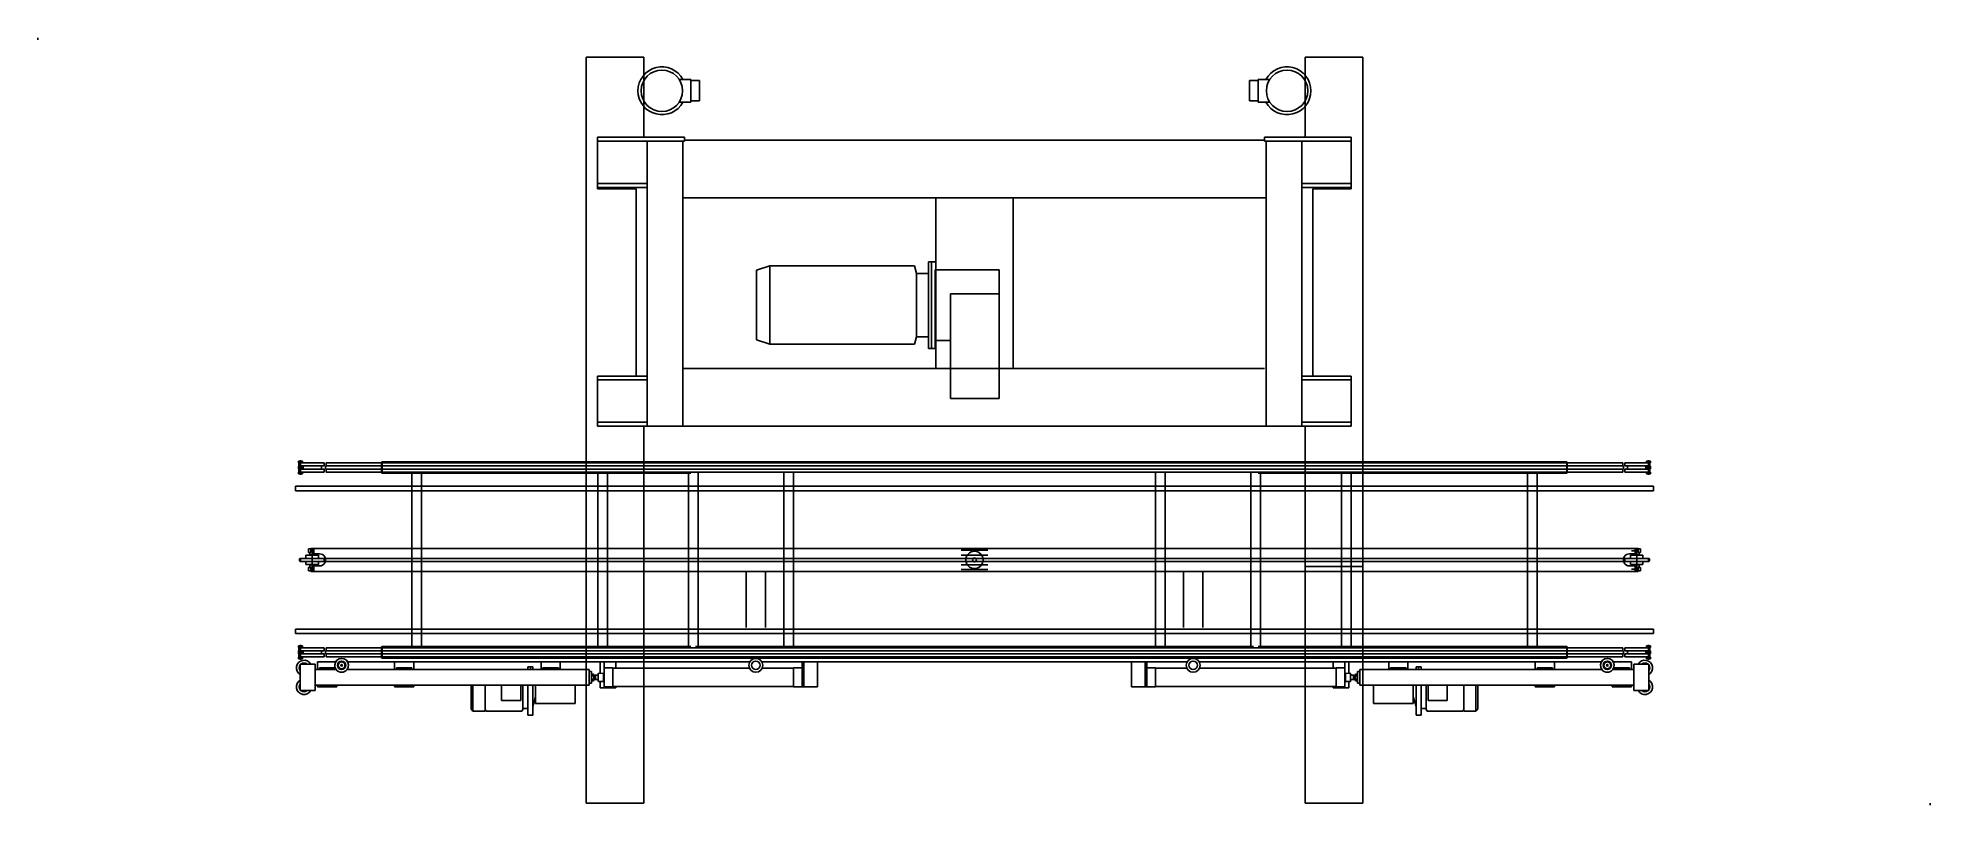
# Model space of a CAD drawing. Extents: x -4862 to 4961, y -1274 to 2712.
import ezdxf

# ---------------------------------------------------------------- set-up
doc = ezdxf.new("R2010")
doc.units = 0
doc.header["$MEASUREMENT"] = 0
for name, pattern in [('ACAD_ISO02W100', [15, 12, -3]), ('LTYPE_6', [675, 450, -112.5, 0, -112.5]), ('LTYPE_7', [675, 337.5, -112.5, 112.5, -112.5])]:
    doc.linetypes.add(name, pattern=pattern)
doc.layers.get('0').update_dxf_attribs({"linetype": 'CONTINUOUS'})
for name, color, linetype in [('BASKET', 147, 'CONTINUOUS'), ('LAYER_11', 21, 'ACAD_ISO02W100'), ('LAYER_13', 5, 'CONTINUOUS'), ('LAYER_3', 180, 'CONTINUOUS'), ('LAYER_4', 240, 'CONTINUOUS'), ('LAYER_6', 1, 'CONTINUOUS'), ('LAYER_7', 6, 'LTYPE_7'), ('LAYER_8', 21, 'ACAD_ISO02W100'), ('LAYER_9', 130, 'LTYPE_6')]:
    doc.layers.add(name, color=color, linetype=linetype)

msp = doc.modelspace()

# ---------------------------------------------------------------- linework, layer by layer
at = {"linetype": 'CONTINUOUS'}
for p, q in [((2016, -1263.9), (2016, 2611.6)), ((-1062, 1526.9), (-1131.1, 1504.1)), ((-1131.1, 1142.6), (-1131.1, 1504.1)), ((-1062, 1119.9), (-1062, 1526.9)), ((-136.1, 1507.2), (128.5, 1507.2)), ((128.5, 838.4), (128.5, 1507.2)), ((-124.5, 1381.4), (-124.5, 838.4)), ((-1062, 1119.9), (-1131.1, 1142.6)), ((-68.5, 50), (68.5, 50)), ((-68.5, 25), (68.5, 25)), ((-68.5, -25), (68.5, -25)), ((-68.5, -50), (68.5, -50)), ((2016, -34.9), (1716, -34.8)), ((-1716, -1264), (-2016, -1263.9)), ((1716, -1264), (2016, -1263.9))]:
    msp.add_line(p, q, dxfattribs=at)
at = {"layer": 'BASKET'}
for p, q in [((-3077.3, 508), (-3074.3, 510)), ((-3077.3, 452), (-3077.3, 508)), ((-3074.3, 508), (-3077.3, 508)), ((-3074.3, 510), (-3000, 510)), ((-3074.3, 510), (-3074.3, 450)), ((0, 510), (-3000, 510)), ((0, 510), (3000, 510)), ((3074.3, 510), (3000, 510)), ((3077.3, 508), (3074.3, 510)), ((3074.3, 510), (3074.3, 450)), ((3074.3, 508), (3077.3, 508)), ((3077.3, 452), (3077.3, 508)), ((-3077.3, 452), (-3074.3, 450)), ((-3074.3, 452), (-3077.3, 452)), ((-3074.3, 450), (-3000, 450)), ((-3000, 450), (-1472.5, 450)), ((-2920, -450), (-2920, 456)), ((-2870, -450), (-2870, 456)), ((-1955, -450), (-1955, 456)), ((-1905, -450), (-1905, 456)), ((-1485, -450), (-1485, 456)), ((-1435, -450), (-1435, 456)), ((-990, -450), (-990, 456)), ((-940, -450), (-940, 456)), ((940, -450), (940, 456)), ((990, -450), (990, 456)), ((1435, -450), (1435, 456)), ((3000, 450), (1472.5, 450)), ((1485, -450), (1485, 456)), ((1905, -450), (1905, 456)), ((1955, -450), (1955, 456)), ((2870, -450), (2870, 456)), ((2920, -450), (2920, 456)), ((3074.3, 450), (3000, 450)), ((3077.3, 452), (3074.3, 450)), ((3074.3, 452), (3077.3, 452)), ((-3077.3, -452), (-3074.3, -450)), ((-3077.3, -452), (-3077.3, -508)), ((-3074.3, -452), (-3077.3, -452)), ((-3074.3, -450), (-3000, -450)), ((-3074.3, -510), (-3074.3, -450)), ((-3000, -450), (-1472.5, -450)), ((0, -450), (-1447.5, -450)), ((0, -450), (1447.5, -450)), ((3000, -450), (1472.5, -450)), ((3074.3, -450), (3000, -450)), ((3077.3, -452), (3074.3, -450)), ((3074.3, -510), (3074.3, -450)), ((3074.3, -452), (3077.3, -452)), ((3077.3, -452), (3077.3, -508)), ((-3077.3, -508), (-3074.3, -510)), ((-3074.3, -508), (-3077.3, -508)), ((-3074.3, -510), (-3000, -510)), ((0, -510), (-3000, -510)), ((0, -510), (3000, -510)), ((3074.3, -510), (3000, -510)), ((3077.3, -508), (3074.3, -510)), ((3074.3, -508), (3077.3, -508))]:
    msp.add_line(p, q, dxfattribs=at)
at = {"layer": 'BASKET', "color": 19}
for start, end in [(90, 270), (270, 90)]:
    msp.add_arc((0, 0), 45, start, end, dxfattribs=at)
at = {"layer": 'BASKET'}
for start, end in [(90, 270), (270, 90)]:
    msp.add_arc((0, 0), 10, start, end, dxfattribs=at)
at = {"layer": 'LAYER_11', "color": 12, "linetype": 'CONTINUOUS'}
for p, q in [((-3422, -541), (-3500, -541)), ((-3500, -541), (-3500, -610.1)), ((-3422, -679), (-3422, -541)), ((-3313.1, -570), (-3422, -570)), ((-1999.5, -570), (-3256.9, -570)), ((-1999.5, -650), (-1999.5, -570)), ((-1999.5, -580), (-1987.5, -580)), ((-1987.5, -580), (-1987.5, -640)), ((1999.5, -580), (1987.5, -580)), ((1987.5, -580), (1987.5, -640)), ((1999.5, -650), (1999.5, -570)), ((1999.5, -570), (3256.9, -570)), ((3313.1, -570), (3422, -570)), ((3422, -541), (3500, -541)), ((3422, -679), (3422, -541)), ((3500, -541), (3500, -610.1)), ((-3500, -679), (-3500, -610.1)), ((-3422, -679), (-3500, -679)), ((-1999.5, -650), (-3422, -650)), ((-1999.5, -640), (-1987.5, -640)), ((1999.5, -640), (1987.5, -640)), ((1999.5, -650), (3422, -650)), ((3422, -679), (3500, -679)), ((3500, -679), (3500, -610.1))]:
    msp.add_line(p, q, dxfattribs=at)
at = {"layer": 'LAYER_11', "color": 5, "linetype": 'CONTINUOUS'}
for p, q in [((-1987.5, -610), (-1987.5, -597)), ((-1987.5, -610), (-1987.5, -623)), ((-1977, -592.7), (-1986, -592.7)), ((-1977, -601.4), (-1986, -601.4)), ((-1977, -618.7), (-1986, -618.7)), ((-1977, -627.3), (-1986, -627.3)), ((-1975.5, -610), (-1975.5, -597)), ((-1969.4, -600), (-1975.5, -600)), ((-1975.5, -610), (-1975.5, -623)), ((-1969.4, -620), (-1975.5, -620)), ((-1969.4, -620), (-1969.4, -600)), ((-1969.4, -600.7), (-1968.5, -600.7)), ((-1969.4, -619.3), (-1968.5, -619.3)), ((-1968.5, -599), (-1968.5, -610)), ((-1958.5, -599), (-1968.5, -599)), ((-1968.5, -621), (-1968.5, -610)), ((-1958.5, -621), (-1968.5, -621)), ((-1967.9, -610), (-1967.9, -599)), ((-1967.9, -610), (-1967.9, -621)), ((-1958.5, -599), (-1957, -597.5)), ((-1958.5, -621), (-1957, -622.5)), ((-1957, -597.5), (-1952.5, -597.5)), ((-1957, -622.5), (-1952.5, -622.5)), ((1957, -597.5), (1952.5, -597.5)), ((1957, -622.5), (1952.5, -622.5)), ((1958.5, -599), (1957, -597.5)), ((1958.5, -621), (1957, -622.5)), ((1958.5, -599), (1968.5, -599)), ((1958.5, -621), (1968.5, -621)), ((1967.9, -610), (1967.9, -599)), ((1967.9, -610), (1967.9, -621)), ((1968.5, -599), (1968.5, -610)), ((1969.4, -600.7), (1968.5, -600.7)), ((1968.5, -621), (1968.5, -610)), ((1969.4, -619.3), (1968.5, -619.3)), ((1969.4, -620), (1969.4, -600)), ((1969.4, -600), (1975.5, -600)), ((1969.4, -620), (1975.5, -620)), ((1975.5, -610), (1975.5, -597)), ((1975.5, -610), (1975.5, -623)), ((1977, -592.7), (1986, -592.7)), ((1977, -601.4), (1986, -601.4)), ((1977, -618.7), (1986, -618.7)), ((1977, -627.3), (1986, -627.3)), ((1987.5, -610), (1987.5, -597)), ((1987.5, -610), (1987.5, -623))]:
    msp.add_line(p, q, dxfattribs=at)
at = {"layer": 'LAYER_11', "color": 6, "linetype": 'CONTINUOUS'}
for centre, radius, start, end in [((-3480, -561.1), 40, 30.06618, 240), ((-3480, -561.1), 25.5, 141.65725, 218.34275), ((-3480, -561.1), 25.5, 51.80236, 128.19764), ((3480, -561.1), 40, 300, 149.93382), ((3480, -561.1), 25.5, 51.80236, 128.19764), ((3480, -561.1), 25.5, 321.65725, 38.34275), ((-3480, -659.1), 40, 120, 330.08266), ((-3480, -659.1), 25.5, 141.65725, 218.34275), ((-3480, -659.1), 25.5, 231.47652, 308.52348), ((3480, -659.1), 40, 209.91734, 60), ((3480, -659.1), 25.5, 231.47652, 308.52348), ((3480, -659.1), 25.5, 321.65725, 38.34275)]:
    msp.add_arc(centre, radius, start, end, dxfattribs=at)
at = {"layer": 'LAYER_11', "color": 6}
for centre, start, end in [((-3480, -561.1), 128.19764, 141.65725), ((3480, -561.1), 38.34275, 51.80236), ((-3480, -659.1), 218.34275, 231.47652), ((3480, -659.1), 308.52348, 321.65725)]:
    msp.add_arc(centre, 25.5, start, end, dxfattribs=at)
at = {"layer": 'LAYER_11', "color": 5, "linetype": 'CONTINUOUS'}
for centre, radius, start, end in [((-1980.4, -597), 7.05, 142.12003, 217.87997), ((-1961.5, -610), 26, 160.52819, 180), ((-1961.5, -610), 26, 180, 199.47181), ((-1980.4, -623), 7.05, 142.12003, 217.87997), ((-1982.6, -597), 7.05, 322.12003, 37.87997), ((-2001.5, -610), 26, 0, 19.47181), ((-2001.5, -610), 26, 340.52819, 0), ((-1982.6, -623), 7.05, 322.12003, 37.87997), ((1982.6, -597), 7.05, 142.12003, 217.87997), ((2001.5, -610), 26, 160.52819, 180), ((2001.5, -610), 26, 180, 199.47181), ((1982.6, -623), 7.05, 142.12003, 217.87997), ((1980.4, -597), 7.05, 322.12003, 37.87997), ((1961.5, -610), 26, 360, 19.47181), ((1961.5, -610), 26, 340.52819, 360), ((1980.4, -623), 7.05, 322.12003, 37.87997)]:
    msp.add_arc(centre, radius, start, end, dxfattribs=at)
at = {"layer": 'LAYER_13', "color": 14}
msp.add_line((35, 60), (0, 60), dxfattribs=at)
at = {"layer": 'LAYER_3', "color": 7}
for p, q in [((-2016, 2611.6), (-1716, 2611.7)), ((-2016, 2611.6), (-2016, -1263.9)), ((-1716, 2611.7), (-1716, 2194.9)), ((2016, 2611.6), (1716, 2611.7)), ((1716, 2611.7), (1716, 2194.9)), ((-1716, 694.9), (-1716, -1263.8)), ((1716, 694.9), (1716, -1263.8))]:
    msp.add_line(p, q, dxfattribs=at)
at = {"layer": 'LAYER_3', "color": 131}
for p, q in [((-1532.6, 2495.6), (-1478.5, 2495.6)), ((-1478.5, 2495.6), (-1472, 2495.6)), ((-1472, 2377.6), (-1472, 2495.6)), ((-1427.5, 2489.5), (-1472, 2489.5)), ((-1427.5, 2489.5), (-1427.5, 2383.7)), ((1427.5, 2489.5), (1427.5, 2383.7)), ((1427.5, 2489.5), (1472, 2489.5)), ((1478.5, 2495.6), (1472, 2495.6)), ((1472, 2377.6), (1472, 2495.6)), ((1532.6, 2495.6), (1478.5, 2495.6)), ((-1532.6, 2377.6), (-1478.5, 2377.6)), ((-1478.5, 2377.6), (-1472, 2377.6)), ((-1427.5, 2383.7), (-1472, 2383.7)), ((1427.5, 2383.7), (1472, 2383.7)), ((1478.5, 2377.6), (1472, 2377.6)), ((1532.6, 2377.6), (1478.5, 2377.6))]:
    msp.add_line(p, q, dxfattribs=at)
at = {"layer": 'LAYER_3', "color": 12}
for p, q in [((1506, 2180.9), (-1506, 2180.9)), ((1513.5, 1880.9), (-1513.5, 1880.9)), ((-200, 1880.9), (-200, 1507.2)), ((-200, 1880.9), (-200, 994.9)), ((200, 1880.9), (200, 994.9)), ((1506, 994.9), (-1513.5, 994.9)), ((1513.5, 694.9), (-1513.5, 694.9))]:
    msp.add_line(p, q, dxfattribs=at)
at = {"layer": 'LAYER_3'}
for p, q in [((-1062, 1526.9), (-311.5, 1526.9)), ((-1062, 1526.9), (-311.5, 1526.9)), ((-311.5, 1526.9), (-301, 1487.9)), ((-311.5, 1526.9), (-301, 1487.9)), ((-301, 1158.9), (-301, 1487.9)), ((-301, 1487.9), (-239.5, 1487.9)), ((-301, 1487.9), (-239.5, 1487.9)), ((-239.5, 1098.4), (-239.5, 1548.4)), ((-239.5, 1548.4), (-223.5, 1548.4)), ((-239.5, 1548.4), (-223.5, 1548.4)), ((-239.5, 1098.4), (-239.5, 1487.9)), ((-223.5, 1098.4), (-223.5, 1548.4)), ((-223.5, 1098.4), (-223.5, 1548.4)), ((-223.5, 1098.4), (-223.5, 1548.4)), ((-223.5, 1548.4), (-207.5, 1548.4)), ((-203.5, 1102.4), (-203.5, 1507.2)), ((-203.5, 1507.2), (-136.1, 1507.2)), ((128.5, 1381.4), (-124.5, 1381.4)), ((-1062, 1119.9), (-311.5, 1119.9)), ((-1062, 1119.9), (-311.5, 1119.9)), ((-940.5, 1119.9), (-311.5, 1119.9)), ((-940.5, 1119.9), (-311.5, 1119.9)), ((-311.5, 1119.9), (-301, 1158.9)), ((-311.5, 1119.9), (-301, 1158.9)), ((-301, 1158.9), (-239.5, 1158.9)), ((-301, 1158.9), (-239.5, 1158.9)), ((-239.5, 1098.4), (-223.5, 1098.4)), ((-239.5, 1098.4), (-223.5, 1098.4)), ((-223.5, 1098.4), (-207.5, 1098.4)), ((-203.5, 1139.5), (-124.5, 1139.5)), ((128.5, 838.4), (-124.5, 838.4))]:
    msp.add_line(p, q, dxfattribs=at)
at = {"layer": 'LAYER_3', "color": 131}
for centre in [(-1622.5, 2436.6), (1622.5, 2436.6)]:
    msp.add_circle(centre, 107.5, dxfattribs=at)
for centre, start, end in [((-1622.5, 2436.6), 28.36197, 331.63803), ((1622.5, 2436.6), 208.36197, 151.63803)]:
    msp.add_arc(centre, 124.2, start, end, dxfattribs=at)
at = {"layer": 'LAYER_3'}
for centre, start, end in [((-207.5, 1544.4), 0, 90), ((-207.5, 1102.4), 270, 0)]:
    msp.add_arc(centre, 4, start, end, dxfattribs=at)
at = {"layer": 'LAYER_4'}
for p, q in [((-4861.9, 2701.8), (-4861.9, 2711.8)), ((-1956, 2014.9), (-1956, 2194.9)), ((-1506, 2194.9), (-1956, 2194.9)), ((-1706, 2174.9), (-1956, 2174.9)), ((-1506, 2174.9), (-1706, 2174.9)), ((-1698.5, 2174.9), (-1698.5, 694.9)), ((-1513.5, 2174.9), (-1513.5, 694.9)), ((-1506, 2194.9), (-1506, 2174.9)), ((1506, 2194.9), (1956, 2194.9)), ((1506, 2194.9), (1506, 2174.9)), ((1506, 2174.9), (1706, 2174.9)), ((1513.5, 2174.9), (1513.5, 694.9)), ((1698.5, 2174.9), (1698.5, 694.9)), ((1706, 2174.9), (1956, 2174.9)), ((1956, 2014.9), (1956, 2194.9)), ((-1956, 2014.9), (-1956, 1927.9)), ((1956, 2014.9), (1956, 1927.9)), ((-1698.5, 1954.9), (-1956, 1954.9)), ((-1956, 1934.9), (-1698.5, 1934.9)), ((-1756, 1927.9), (-1956, 1927.9)), ((-1756, 954.9), (-1756, 1927.9)), ((1698.5, 1954.9), (1956, 1954.9)), ((1956, 1934.9), (1698.5, 1934.9)), ((1756, 1927.9), (1956, 1927.9)), ((1756, 954.9), (1756, 1927.9)), ((-1956, 954.9), (-1956, 694.9)), ((-1956, 954.9), (-1698.5, 954.9)), ((-1698.5, 934.9), (-1956, 934.9)), ((-1956, 894.9), (-1956, 879.9)), ((1956, 954.9), (1698.5, 954.9)), ((1698.5, 934.9), (1956, 934.9)), ((1956, 954.9), (1956, 694.9)), ((1956, 894.9), (1956, 879.9)), ((-1698.5, 714.9), (-1956, 714.9)), ((1716, 694.9), (-1956, 694.9)), ((1513.5, 694.9), (1956, 694.9)), ((1698.5, 714.9), (1956, 714.9)), ((-3498.6, 503.8), (-3376.4, 503.8)), ((3498.6, 503.8), (3376.4, 503.8)), ((-3376.4, 488), (-3498.6, 488)), ((-3376.4, 471.9), (-3498.6, 471.9)), ((-3498.6, 456.1), (-3376.4, 456.1)), ((3376.4, 488), (3498.6, 488)), ((3376.4, 471.9), (3498.6, 471.9)), ((3498.6, 456.1), (3376.4, 456.1)), ((-3498.6, -456.2), (-3376.4, -456.2)), ((-3376.4, -472), (-3498.6, -472)), ((-3376.4, -488.1), (-3498.6, -488.1)), ((3498.6, -456.2), (3376.4, -456.2)), ((3376.4, -472), (3498.6, -472)), ((3376.4, -488.1), (3498.6, -488.1)), ((-3498.6, -503.9), (-3376.4, -503.9)), ((3498.6, -503.9), (3376.4, -503.9)), ((4960.7, -1273.9), (4960.7, -1263.9))]:
    msp.add_line(p, q, dxfattribs=at)
at = {"layer": 'LAYER_6', "color": 11}
for p, q in [((-3365, 504), (-3365, 488)), ((0, 504), (-3365, 504)), ((0, 504), (3365, 504)), ((3365, 504), (3365, 488)), ((0, 488), (-3369.5, 488)), ((0, 472), (-3369.5, 472)), ((-3365, 472), (-3365, 456)), ((0, 456), (-3365, 456)), ((0, 488), (3369.5, 488)), ((0, 472), (3369.5, 472)), ((0, 456), (3365, 456)), ((3365, 472), (3365, 456)), ((-3429, 60), (-3429, 24)), ((0, 60), (-3429, 60)), ((-3400, 31.5), (-3429, 31.5)), ((0, 7.5), (-3429, 7.5)), ((-3368.5, 7.5), (-3368.5, -7.5)), ((0, 60), (3429, 60)), ((0, 7.5), (3368.5, 7.5)), ((3368.5, 7.5), (3368.5, -7.5)), ((3400, 31.5), (3429, 31.5)), ((3429, 60), (3429, 24)), ((0, -7.5), (-3429, -7.5)), ((-3429, -60), (-3429, -23.9)), ((-3400, -31.5), (-3429, -31.5)), ((0, -60), (-3429, -60)), ((-1185, -351), (-1185, -60)), ((-1085, -351), (-1085, -60)), ((0, -7.5), (3368.5, -7.5)), ((0, -60), (3429, -60)), ((1085, -351), (1085, -60)), ((1185, -351), (1185, -60)), ((3400, -31.5), (3429, -31.5)), ((3429, -60), (3429, -23.9)), ((0, -472), (-3369.5, -472)), ((0, -488), (-3369.5, -488)), ((-3365, -472), (-3365, -456)), ((0, -456), (-3365, -456)), ((-3365, -504), (-3365, -488)), ((0, -456), (3365, -456)), ((0, -472), (3369.5, -472)), ((0, -488), (3369.5, -488)), ((3365, -472), (3365, -456)), ((3365, -504), (3365, -488)), ((-3410.4, -530), (-3410.4, -569.9)), ((-3316.5, -530), (-3410.4, -530)), ((0, -504), (-3365, -504)), ((-1166.5, -530), (-3253.5, -530)), ((-3010.4, -530), (-3010.4, -569.9)), ((-2910.4, -530), (-2910.4, -569.9)), ((-2250, -530), (-2250, -569.8)), ((-2150, -530), (-2150, -569.8)), ((-1942.5, -589.1), (-1942.5, -530)), ((-1922.5, -530), (-1922.5, -665)), ((-1862.5, -563), (-1862.5, -530)), ((0, -530), (-1103.5, -530)), ((-894.5, -530), (-894.5, -660)), ((-886.5, -660), (-886.5, -530)), ((-814.5, -660), (-814.5, -530)), ((0, -504), (3365, -504)), ((0, -530), (1103.5, -530)), ((814.5, -660), (814.5, -530)), ((886.5, -660), (886.5, -530)), ((894.5, -530), (894.5, -660)), ((1166.5, -530), (3253.5, -530)), ((1862.5, -563), (1862.5, -530)), ((1922.5, -530), (1922.5, -665)), ((1942.5, -589.1), (1942.5, -530)), ((2150, -530), (2150, -569.8)), ((2250, -530), (2250, -569.8)), ((2910.4, -530), (2910.4, -569.9)), ((3010.4, -530), (3010.4, -569.9)), ((3316.5, -530), (3410.4, -530)), ((3410.4, -530), (3410.4, -569.9)), ((-3410.4, -650), (-3410.4, -660)), ((-3310.4, -660), (-3410.4, -660)), ((-3310.4, -649.9), (-3310.4, -660)), ((-3010.4, -650), (-3010.4, -660)), ((-3010.4, -660), (-2910.4, -660)), ((-2910.4, -649.9), (-2910.4, -660)), ((-1942.5, -665), (-1942.5, -631)), ((-1862.5, -665), (-1942.5, -665)), ((-1862.5, -665), (-1862.5, -657)), ((-894.5, -660), (-814.5, -660)), ((894.5, -660), (814.5, -660)), ((1862.5, -665), (1862.5, -657)), ((1862.5, -665), (1942.5, -665)), ((1942.5, -665), (1942.5, -631)), ((2910.4, -649.9), (2910.4, -660)), ((3010.4, -660), (2910.4, -660)), ((3010.4, -650), (3010.4, -660)), ((3310.4, -649.9), (3310.4, -660)), ((3310.4, -660), (3410.4, -660)), ((3410.4, -650), (3410.4, -660))]:
    msp.add_line(p, q, dxfattribs=at)
at = {"layer": 'LAYER_6', "color": 11, "linetype": 'LTYPE_6'}
for p, q in [((3425, 48), (3410, 48)), ((3425, -48), (3410, -48))]:
    msp.add_line(p, q, dxfattribs=at)
at = {"layer": 'LAYER_6', "color": 21}
for p, q in [((-3400.4, -560), (-3320.4, -560)), ((-3400.4, -560), (-3400.4, -569.9)), ((-3320.4, -560), (-3320.4, -569.9)), ((-3000.4, -560), (-2920.4, -560)), ((-3000.4, -560), (-3000.4, -569.9)), ((-2920.4, -560), (-2920.4, -569.9)), ((-2240, -560), (-2160, -560)), ((-2240, -560), (-2240, -569.8)), ((-2160, -560), (-2160, -569.8)), ((2240, -560), (2160, -560)), ((2160, -560), (2160, -569.8)), ((2240, -560), (2240, -569.8)), ((3000.4, -560), (2920.4, -560)), ((2920.4, -560), (2920.4, -569.9)), ((3000.4, -560), (3000.4, -569.9)), ((3400.4, -560), (3320.4, -560)), ((3320.4, -560), (3320.4, -569.9)), ((3400.4, -560), (3400.4, -569.9)), ((-3400.4, -660), (-3320.4, -660)), ((-3000.4, -649.9), (-3000.4, -660)), ((-3000.4, -660), (-2920.4, -660)), ((-2920.4, -649.9), (-2920.4, -660)), ((2920.4, -649.9), (2920.4, -660)), ((3000.4, -660), (2920.4, -660)), ((3000.4, -649.9), (3000.4, -660)), ((3400.4, -660), (3320.4, -660))]:
    msp.add_line(p, q, dxfattribs=at)
at = {"layer": 'LAYER_6', "color": 5}
for p, q in [((-1926.5, -588.5), (-1951.5, -589.4)), ((-1922.5, -587.5), (-1926.5, -587.5)), ((-1926.5, -587.5), (-1926.5, -610)), ((-1877.5, -560.5), (-1922.5, -560.5)), ((-1877.5, -560.5), (-1877.5, -610)), ((-1167.5, -563), (-1877.5, -563)), ((-939.5, -563), (-1102.5, -563)), ((-894.5, -560.5), (-939.5, -560.5)), ((-939.5, -560.5), (-939.5, -610)), ((894.5, -560.5), (939.5, -560.5)), ((939.5, -560.5), (939.5, -610)), ((939.5, -563), (1102.5, -563)), ((1167.5, -563), (1877.5, -563)), ((1877.5, -560.5), (1877.5, -610)), ((1877.5, -560.5), (1922.5, -560.5)), ((1922.5, -587.5), (1926.5, -587.5)), ((1926.5, -587.5), (1926.5, -610)), ((1926.5, -588.5), (1951.5, -589.4)), ((-1952.5, -590.4), (-1952.5, -610)), ((-1952.5, -629.7), (-1952.5, -610)), ((-1926.5, -631.5), (-1951.5, -630.7)), ((-1926.5, -632.5), (-1926.5, -610)), ((-1922.5, -632.5), (-1926.5, -632.5)), ((-1877.5, -659.5), (-1922.5, -659.5)), ((-1877.5, -659.5), (-1877.5, -610)), ((-939.5, -657), (-1877.5, -657)), ((-939.5, -659.5), (-939.5, -610)), ((-894.5, -659.5), (-939.5, -659.5)), ((894.5, -659.5), (939.5, -659.5)), ((939.5, -659.5), (939.5, -610)), ((939.5, -657), (1877.5, -657)), ((1877.5, -659.5), (1877.5, -610)), ((1877.5, -659.5), (1922.5, -659.5)), ((1922.5, -632.5), (1926.5, -632.5)), ((1926.5, -632.5), (1926.5, -610)), ((1926.5, -631.5), (1951.5, -630.7)), ((1952.5, -590.4), (1952.5, -610)), ((1952.5, -629.7), (1952.5, -610))]:
    msp.add_line(p, q, dxfattribs=at)
at = {"layer": 'LAYER_6', "color": 7}
for centre, radius in [((-3285, -547.5), 22), ((-1135, -547.5), 36), ((-1135, -547.5), 22), ((1135, -547.5), 36), ((1135, -547.5), 22), ((3285, -547.5), 22)]:
    msp.add_circle(centre, radius, dxfattribs=at)
at = {"layer": 'LAYER_6', "color": 11}
for centre, radius in [((-3285, -547.5), 17.5), ((-3285, -547.5), 4.25), ((-3285, -547.5), 2.5), ((3285, -547.5), 17.5), ((3285, -547.5), 4.25), ((3285, -547.5), 2.5)]:
    msp.add_circle(centre, radius, dxfattribs=at)
for centre, radius, start, end in [((-3400, 480), 31.5, 345.28754, 14.71246), ((3400, 480), 31.5, 165.28754, 194.71246), ((-3400, 0), 31.5, 269.99999, 90.00001), ((3400, 0), 31.5, 89.99999, 270.00001), ((-3400, -480), 31.5, 345.28754, 14.71246), ((3400, -480), 31.5, 165.28754, 194.71246), ((-2991.4, -569), 5.5, 351.13817, 188.86105), ((-2929.4, -569), 5.5, 351.13373, 188.86549), ((-2231, -569), 5.5, 351.13817, 188.86105), ((-2169, -569), 5.5, 351.13373, 188.86549), ((2169, -569), 5.5, 351.13451, 188.86627), ((2231, -569), 5.5, 351.13895, 188.86183), ((2929.4, -569), 5.5, 351.13451, 188.86627), ((2991.4, -569), 5.5, 351.13895, 188.86183), ((-2991.4, -651), 5.5, 168.41351, 11.58571), ((-2929.4, -651), 5.5, 168.41799, 11.58123), ((2929.4, -651), 5.5, 168.41877, 11.58201), ((2991.4, -651), 5.5, 168.41429, 11.58649)]:
    msp.add_arc(centre, radius, start, end, dxfattribs=at)
at = {"layer": 'LAYER_6', "color": 7}
for centre, start, end in [((-3285, -547.5), 321.62378, 218.37622), ((-3285, -547.5), 218.37622, 321.62378), ((3285, -547.5), 321.62378, 218.37622), ((3285, -547.5), 218.37622, 321.62378)]:
    msp.add_arc(centre, 36, start, end, dxfattribs=at)
at = {"layer": 'LAYER_6', "color": 21}
for centre, radius, start, end in [((-2991.4, -569), 4.19, 348.31947, 191.68053), ((-2991.4, -569), 4.19, 348.31947, 191.68053), ((-2991.4, -569), 5, 350.23684, 105), ((-2929.4, -569), 4.19, 348.31947, 191.68053), ((-2929.4, -569), 4.19, 348.31947, 191.68053), ((-2929.4, -569), 5, 350.23684, 105), ((-2231, -569), 4.19, 348.31947, 191.68053), ((-2231, -569), 4.19, 348.31947, 191.68053), ((-2231, -569), 5, 350.23684, 105), ((-2169, -569), 4.19, 348.31947, 191.68053), ((-2169, -569), 4.19, 348.31947, 191.68053), ((-2169, -569), 5, 350.23684, 105), ((2169, -569), 5, 75, 189.76316), ((2169, -569), 4.19, 348.31947, 191.68053), ((2169, -569), 4.19, 348.31947, 191.68053), ((2231, -569), 5, 75, 189.76316), ((2231, -569), 4.19, 348.31947, 191.68053), ((2231, -569), 4.19, 348.31947, 191.68053), ((2929.4, -569), 5, 75, 189.76316), ((2929.4, -569), 4.19, 348.31947, 191.68053), ((2929.4, -569), 4.19, 348.31947, 191.68053), ((2991.4, -569), 5, 75, 189.76316), ((2991.4, -569), 4.19, 348.31947, 191.68053), ((2991.4, -569), 4.19, 348.31947, 191.68053), ((-2991.4, -651), 5, 167.24407, 12.75593), ((-2991.4, -651), 4.19, 164.71572, 15.28428), ((-2929.4, -651), 5, 167.24407, 12.75593), ((-2929.4, -651), 4.19, 164.71572, 15.28428), ((2929.4, -651), 5, 167.24407, 12.75593), ((2929.4, -651), 4.19, 164.71572, 15.28428), ((2991.4, -651), 5, 167.24407, 12.75593), ((2991.4, -651), 4.19, 164.71572, 15.28428)]:
    msp.add_arc(centre, radius, start, end, dxfattribs=at)
at = {"layer": 'LAYER_6', "color": 5}
for centre, start, end in [((-1951.5, -590.4), 92, 180), ((-1951.5, -629.7), 180, 268), ((1951.5, -590.4), 360, 88), ((1951.5, -629.7), 272, 360)]:
    msp.add_arc(centre, 1, start, end, dxfattribs=at)
at = {"layer": 'LAYER_7', "color": 14, "linetype": 'CONTINUOUS'}
for p, q in [((-3509.1, 508.3), (-3509.1, 504.3)), ((-3498.6, 508.3), (-3509.1, 508.3)), ((-3509.1, 504.3), (-3498.6, 504.3)), ((-3508.3, 512.9), (-3508.3, 508.8)), ((-3498.6, 512.9), (-3508.3, 512.9)), ((-3498.6, 508.8), (-3508.3, 508.8)), ((-3505.7, 503.3), (-3506.5, 502.5)), ((-3506.5, 489.3), (-3506.5, 502.5)), ((-3499.2, 503.3), (-3505.7, 503.3)), ((-3498.6, 515), (-3502.7, 515)), ((-3502.7, 515), (-3502.7, 514)), ((-3502.7, 514), (-3502.7, 512.9)), ((-3498.6, 514), (-3502.7, 514)), ((-3502.7, 508.8), (-3502.7, 508.3)), ((-3502.7, 503.3), (-3502.7, 504.3)), ((-3498.6, 515), (-3494.5, 515)), ((-3498.6, 514), (-3494.5, 514)), ((-3498.6, 512.9), (-3488.8, 512.9)), ((-3498.6, 508.8), (-3488.8, 508.8)), ((-3498.6, 508.3), (-3488.1, 508.3)), ((-3488.1, 504.3), (-3498.6, 504.3)), ((-3494.5, 514), (-3494.5, 515)), ((-3494.5, 512.9), (-3494.5, 514)), ((-3494.5, 508.8), (-3494.5, 508.3)), ((-3494.5, 503.8), (-3494.5, 504.3)), ((-3488.8, 512.9), (-3488.8, 508.8)), ((-3488.1, 508.3), (-3488.1, 504.3)), ((3488.1, 508.3), (3488.1, 504.3)), ((3498.6, 508.3), (3488.1, 508.3)), ((3488.1, 504.3), (3498.6, 504.3)), ((3488.8, 512.9), (3488.8, 508.8)), ((3498.6, 512.9), (3488.8, 512.9)), ((3498.6, 508.8), (3488.8, 508.8)), ((3494.5, 514), (3494.5, 515)), ((3498.6, 515), (3494.5, 515)), ((3494.5, 512.9), (3494.5, 514)), ((3498.6, 514), (3494.5, 514)), ((3494.5, 508.8), (3494.5, 508.3)), ((3494.5, 503.8), (3494.5, 504.3)), ((3498.6, 515), (3502.7, 515)), ((3498.6, 514), (3502.7, 514)), ((3498.6, 512.9), (3508.3, 512.9)), ((3498.6, 508.8), (3508.3, 508.8)), ((3498.6, 508.3), (3509.1, 508.3)), ((3509.1, 504.3), (3498.6, 504.3)), ((3499.2, 503.3), (3505.7, 503.3)), ((3502.7, 515), (3502.7, 514)), ((3502.7, 514), (3502.7, 512.9)), ((3502.7, 508.8), (3502.7, 508.3)), ((3502.7, 503.3), (3502.7, 504.3)), ((3505.7, 503.3), (3506.5, 502.5)), ((3506.5, 489.3), (3506.5, 502.5)), ((3508.3, 512.9), (3508.3, 508.8)), ((3509.1, 508.3), (3509.1, 504.3)), ((-3509.1, 484.1), (-3509.1, 487.5)), ((-3509.1, 487.5), (-3498.6, 487.5)), ((-3498.6, 484.1), (-3509.1, 484.1)), ((-3509.1, 475.8), (-3509.1, 472.4)), ((-3498.6, 475.8), (-3509.1, 475.8)), ((-3509.1, 472.4), (-3498.6, 472.4)), ((-3509.1, 451.6), (-3509.1, 455.6)), ((-3509.1, 455.6), (-3498.6, 455.6)), ((-3498.6, 451.6), (-3509.1, 451.6)), ((-3508.3, 480.2), (-3508.3, 483.6)), ((-3498.6, 483.6), (-3508.3, 483.6)), ((-3498.6, 480.2), (-3508.3, 480.2)), ((-3508.3, 479.7), (-3508.3, 476.3)), ((-3498.6, 479.7), (-3508.3, 479.7)), ((-3498.6, 476.3), (-3508.3, 476.3)), ((-3498.6, 451.1), (-3508.3, 451.1)), ((-3508.3, 447), (-3508.3, 451.1)), ((-3498.6, 447), (-3508.3, 447)), ((-3506.5, 489.3), (-3505.7, 488.5)), ((-3506.5, 470.6), (-3505.7, 471.4)), ((-3506.5, 470.6), (-3506.5, 457.4)), ((-3505.7, 456.6), (-3506.5, 457.4)), ((-3499.1, 488.5), (-3505.7, 488.5)), ((-3499.2, 471.4), (-3505.7, 471.4)), ((-3499.2, 456.6), (-3505.7, 456.6)), ((-3502.7, 487.5), (-3502.7, 488.5)), ((-3502.7, 483.6), (-3502.7, 484.1)), ((-3502.7, 480.2), (-3502.7, 479.7)), ((-3502.7, 476.3), (-3502.7, 475.8)), ((-3502.7, 471.4), (-3502.7, 472.4)), ((-3502.7, 455.6), (-3502.7, 456.6)), ((-3502.7, 451.1), (-3502.7, 451.6)), ((-3502.7, 446), (-3502.7, 447)), ((-3502.7, 445), (-3502.7, 446)), ((-3498.6, 446), (-3502.7, 446)), ((-3498.6, 445), (-3502.7, 445)), ((-3488.1, 487.5), (-3498.6, 487.5)), ((-3498.6, 484.1), (-3488.1, 484.1)), ((-3498.6, 483.6), (-3488.8, 483.6)), ((-3498.6, 480.2), (-3488.8, 480.2)), ((-3498.6, 479.7), (-3488.8, 479.7)), ((-3498.6, 476.3), (-3488.8, 476.3)), ((-3498.6, 475.8), (-3488.1, 475.8)), ((-3488.1, 472.4), (-3498.6, 472.4)), ((-3488.1, 455.6), (-3498.6, 455.6)), ((-3498.6, 451.6), (-3488.1, 451.6)), ((-3498.6, 451.1), (-3488.8, 451.1)), ((-3498.6, 447), (-3488.8, 447)), ((-3498.6, 446), (-3494.5, 446)), ((-3498.6, 445), (-3494.5, 445)), ((-3494.5, 487.5), (-3494.5, 488)), ((-3494.5, 483.6), (-3494.5, 484.1)), ((-3494.5, 480.2), (-3494.5, 479.7)), ((-3494.5, 476.3), (-3494.5, 475.8)), ((-3494.5, 471.9), (-3494.5, 472.4)), ((-3494.5, 455.6), (-3494.5, 456.1)), ((-3494.5, 451.1), (-3494.5, 451.6)), ((-3494.5, 446), (-3494.5, 447)), ((-3494.5, 445), (-3494.5, 446)), ((-3488.8, 480.2), (-3488.8, 483.6)), ((-3488.8, 479.7), (-3488.8, 476.3)), ((-3488.8, 447), (-3488.8, 451.1)), ((-3488.1, 484.1), (-3488.1, 487.5)), ((-3488.1, 475.8), (-3488.1, 472.4)), ((-3488.1, 451.6), (-3488.1, 455.6)), ((3488.1, 484.1), (3488.1, 487.5)), ((3488.1, 487.5), (3498.6, 487.5)), ((3498.6, 484.1), (3488.1, 484.1)), ((3488.1, 475.8), (3488.1, 472.4)), ((3498.6, 475.8), (3488.1, 475.8)), ((3488.1, 472.4), (3498.6, 472.4)), ((3488.1, 451.6), (3488.1, 455.6)), ((3488.1, 455.6), (3498.6, 455.6)), ((3498.6, 451.6), (3488.1, 451.6)), ((3488.8, 480.2), (3488.8, 483.6)), ((3498.6, 483.6), (3488.8, 483.6)), ((3498.6, 480.2), (3488.8, 480.2)), ((3488.8, 479.7), (3488.8, 476.3)), ((3498.6, 479.7), (3488.8, 479.7)), ((3498.6, 476.3), (3488.8, 476.3)), ((3498.6, 451.1), (3488.8, 451.1)), ((3488.8, 447), (3488.8, 451.1)), ((3498.6, 447), (3488.8, 447)), ((3494.5, 487.5), (3494.5, 488)), ((3494.5, 483.6), (3494.5, 484.1)), ((3494.5, 480.2), (3494.5, 479.7)), ((3494.5, 476.3), (3494.5, 475.8)), ((3494.5, 471.9), (3494.5, 472.4)), ((3494.5, 455.6), (3494.5, 456.1)), ((3494.5, 451.1), (3494.5, 451.6)), ((3494.5, 446), (3494.5, 447)), ((3494.5, 445), (3494.5, 446)), ((3498.6, 446), (3494.5, 446)), ((3498.6, 445), (3494.5, 445)), ((3509.1, 487.5), (3498.6, 487.5)), ((3498.6, 484.1), (3509.1, 484.1)), ((3498.6, 483.6), (3508.3, 483.6)), ((3498.6, 480.2), (3508.3, 480.2)), ((3498.6, 479.7), (3508.3, 479.7)), ((3498.6, 476.3), (3508.3, 476.3)), ((3498.6, 475.8), (3509.1, 475.8)), ((3509.1, 472.4), (3498.6, 472.4)), ((3509.1, 455.6), (3498.6, 455.6)), ((3498.6, 451.6), (3509.1, 451.6)), ((3498.6, 451.1), (3508.3, 451.1)), ((3498.6, 447), (3508.3, 447)), ((3498.6, 446), (3502.7, 446)), ((3498.6, 445), (3502.7, 445)), ((3499.1, 488.5), (3505.7, 488.5)), ((3499.2, 471.4), (3505.7, 471.4)), ((3499.2, 456.6), (3505.7, 456.6)), ((3502.7, 487.5), (3502.7, 488.5)), ((3502.7, 483.6), (3502.7, 484.1)), ((3502.7, 480.2), (3502.7, 479.7)), ((3502.7, 476.3), (3502.7, 475.8)), ((3502.7, 471.4), (3502.7, 472.4)), ((3502.7, 455.6), (3502.7, 456.6)), ((3502.7, 451.1), (3502.7, 451.6)), ((3502.7, 446), (3502.7, 447)), ((3502.7, 445), (3502.7, 446)), ((3506.5, 489.3), (3505.7, 488.5)), ((3506.5, 470.6), (3505.7, 471.4)), ((3505.7, 456.6), (3506.5, 457.4)), ((3506.5, 470.6), (3506.5, 457.4)), ((3508.3, 480.2), (3508.3, 483.6)), ((3508.3, 479.7), (3508.3, 476.3)), ((3508.3, 447), (3508.3, 451.1)), ((3509.1, 484.1), (3509.1, 487.5)), ((3509.1, 475.8), (3509.1, 472.4)), ((3509.1, 451.6), (3509.1, 455.6)), ((-3509.1, -451.7), (-3509.1, -455.7)), ((-3498.6, -451.7), (-3509.1, -451.7)), ((-3509.1, -455.7), (-3498.6, -455.7)), ((-3509.1, -475.9), (-3509.1, -472.5)), ((-3509.1, -472.5), (-3498.6, -472.5)), ((-3498.6, -475.9), (-3509.1, -475.9)), ((-3509.1, -484.2), (-3509.1, -487.6)), ((-3498.6, -484.2), (-3509.1, -484.2)), ((-3509.1, -487.6), (-3498.6, -487.6)), ((-3508.3, -447.1), (-3508.3, -451.2)), ((-3498.6, -447.1), (-3508.3, -447.1)), ((-3498.6, -451.2), (-3508.3, -451.2)), ((-3508.3, -479.8), (-3508.3, -476.4)), ((-3498.6, -476.4), (-3508.3, -476.4)), ((-3498.6, -479.8), (-3508.3, -479.8)), ((-3508.3, -480.3), (-3508.3, -483.7)), ((-3498.6, -480.3), (-3508.3, -480.3)), ((-3498.6, -483.7), (-3508.3, -483.7)), ((-3505.7, -456.7), (-3506.5, -457.5)), ((-3506.5, -470.7), (-3506.5, -457.5)), ((-3506.5, -470.7), (-3505.7, -471.5)), ((-3506.5, -489.4), (-3505.7, -488.6)), ((-3506.5, -489.4), (-3506.5, -502.6)), ((-3499.2, -456.7), (-3505.7, -456.7)), ((-3499.1, -471.5), (-3505.7, -471.5)), ((-3499.2, -488.6), (-3505.7, -488.6)), ((-3498.6, -445), (-3502.7, -445)), ((-3502.7, -445), (-3502.7, -446)), ((-3502.7, -446), (-3502.7, -447.1)), ((-3498.6, -446), (-3502.7, -446)), ((-3502.7, -451.2), (-3502.7, -451.7)), ((-3502.7, -456.7), (-3502.7, -455.7)), ((-3502.7, -472.5), (-3502.7, -471.5)), ((-3502.7, -476.4), (-3502.7, -475.9)), ((-3502.7, -479.8), (-3502.7, -480.3)), ((-3502.7, -483.7), (-3502.7, -484.2)), ((-3502.7, -488.6), (-3502.7, -487.6)), ((-3498.6, -445), (-3494.5, -445)), ((-3498.6, -446), (-3494.5, -446)), ((-3498.6, -447.1), (-3488.8, -447.1)), ((-3498.6, -451.2), (-3488.8, -451.2)), ((-3498.6, -451.7), (-3488.1, -451.7)), ((-3488.1, -455.7), (-3498.6, -455.7)), ((-3488.1, -472.5), (-3498.6, -472.5)), ((-3498.6, -475.9), (-3488.1, -475.9)), ((-3498.6, -476.4), (-3488.8, -476.4)), ((-3498.6, -479.8), (-3488.8, -479.8)), ((-3498.6, -480.3), (-3488.8, -480.3)), ((-3498.6, -483.7), (-3488.8, -483.7)), ((-3498.6, -484.2), (-3488.1, -484.2)), ((-3488.1, -487.6), (-3498.6, -487.6)), ((-3494.5, -446), (-3494.5, -445)), ((-3494.5, -447.1), (-3494.5, -446)), ((-3494.5, -451.2), (-3494.5, -451.7)), ((-3494.5, -456.2), (-3494.5, -455.7)), ((-3494.5, -472.5), (-3494.5, -472)), ((-3494.5, -476.4), (-3494.5, -475.9)), ((-3494.5, -479.8), (-3494.5, -480.3)), ((-3494.5, -483.7), (-3494.5, -484.2)), ((-3494.5, -488.1), (-3494.5, -487.6)), ((-3488.8, -447.1), (-3488.8, -451.2)), ((-3488.8, -479.8), (-3488.8, -476.4)), ((-3488.8, -480.3), (-3488.8, -483.7)), ((-3488.1, -451.7), (-3488.1, -455.7)), ((-3488.1, -475.9), (-3488.1, -472.5)), ((-3488.1, -484.2), (-3488.1, -487.6)), ((3488.1, -451.7), (3488.1, -455.7)), ((3498.6, -451.7), (3488.1, -451.7)), ((3488.1, -455.7), (3498.6, -455.7)), ((3488.1, -475.9), (3488.1, -472.5)), ((3488.1, -472.5), (3498.6, -472.5)), ((3498.6, -475.9), (3488.1, -475.9)), ((3488.1, -484.2), (3488.1, -487.6)), ((3498.6, -484.2), (3488.1, -484.2)), ((3488.1, -487.6), (3498.6, -487.6)), ((3488.8, -447.1), (3488.8, -451.2)), ((3498.6, -447.1), (3488.8, -447.1)), ((3498.6, -451.2), (3488.8, -451.2)), ((3488.8, -479.8), (3488.8, -476.4)), ((3498.6, -476.4), (3488.8, -476.4)), ((3498.6, -479.8), (3488.8, -479.8)), ((3488.8, -480.3), (3488.8, -483.7)), ((3498.6, -480.3), (3488.8, -480.3)), ((3498.6, -483.7), (3488.8, -483.7)), ((3494.5, -446), (3494.5, -445)), ((3498.6, -445), (3494.5, -445)), ((3494.5, -447.1), (3494.5, -446)), ((3498.6, -446), (3494.5, -446)), ((3494.5, -451.2), (3494.5, -451.7)), ((3494.5, -456.2), (3494.5, -455.7)), ((3494.5, -472.5), (3494.5, -472)), ((3494.5, -476.4), (3494.5, -475.9)), ((3494.5, -479.8), (3494.5, -480.3)), ((3494.5, -483.7), (3494.5, -484.2)), ((3494.5, -488.1), (3494.5, -487.6)), ((3498.6, -445), (3502.7, -445)), ((3498.6, -446), (3502.7, -446)), ((3498.6, -447.1), (3508.3, -447.1)), ((3498.6, -451.2), (3508.3, -451.2)), ((3498.6, -451.7), (3509.1, -451.7)), ((3509.1, -455.7), (3498.6, -455.7)), ((3509.1, -472.5), (3498.6, -472.5)), ((3498.6, -475.9), (3509.1, -475.9)), ((3498.6, -476.4), (3508.3, -476.4)), ((3498.6, -479.8), (3508.3, -479.8)), ((3498.6, -480.3), (3508.3, -480.3)), ((3498.6, -483.7), (3508.3, -483.7)), ((3498.6, -484.2), (3509.1, -484.2)), ((3509.1, -487.6), (3498.6, -487.6)), ((3499.1, -471.5), (3505.7, -471.5)), ((3499.2, -456.7), (3505.7, -456.7)), ((3499.2, -488.6), (3505.7, -488.6)), ((3502.7, -445), (3502.7, -446)), ((3502.7, -446), (3502.7, -447.1)), ((3502.7, -451.2), (3502.7, -451.7)), ((3502.7, -456.7), (3502.7, -455.7)), ((3502.7, -472.5), (3502.7, -471.5)), ((3502.7, -476.4), (3502.7, -475.9)), ((3502.7, -479.8), (3502.7, -480.3)), ((3502.7, -483.7), (3502.7, -484.2)), ((3502.7, -488.6), (3502.7, -487.6)), ((3505.7, -456.7), (3506.5, -457.5)), ((3506.5, -470.7), (3505.7, -471.5)), ((3506.5, -489.4), (3505.7, -488.6)), ((3506.5, -470.7), (3506.5, -457.5)), ((3506.5, -489.4), (3506.5, -502.6)), ((3508.3, -447.1), (3508.3, -451.2)), ((3508.3, -479.8), (3508.3, -476.4)), ((3508.3, -480.3), (3508.3, -483.7)), ((3509.1, -451.7), (3509.1, -455.7)), ((3509.1, -475.9), (3509.1, -472.5)), ((3509.1, -484.2), (3509.1, -487.6)), ((-3509.1, -508.4), (-3509.1, -504.4)), ((-3509.1, -504.4), (-3498.6, -504.4)), ((-3498.6, -508.4), (-3509.1, -508.4)), ((-3498.6, -508.9), (-3508.3, -508.9)), ((-3508.3, -513), (-3508.3, -508.9)), ((-3498.6, -513), (-3508.3, -513)), ((-3505.7, -503.4), (-3506.5, -502.6)), ((-3499.2, -503.4), (-3505.7, -503.4)), ((-3502.7, -504.4), (-3502.7, -503.4)), ((-3502.7, -508.9), (-3502.7, -508.4)), ((-3502.7, -514), (-3502.7, -513)), ((-3502.7, -515), (-3502.7, -514)), ((-3498.6, -514), (-3502.7, -514)), ((-3498.6, -515), (-3502.7, -515)), ((-3488.1, -504.4), (-3498.6, -504.4)), ((-3498.6, -508.4), (-3488.1, -508.4)), ((-3498.6, -508.9), (-3488.8, -508.9)), ((-3498.6, -513), (-3488.8, -513)), ((-3498.6, -514), (-3494.5, -514)), ((-3498.6, -515), (-3494.5, -515)), ((-3494.5, -504.4), (-3494.5, -503.9)), ((-3494.5, -508.9), (-3494.5, -508.4)), ((-3494.5, -514), (-3494.5, -513)), ((-3494.5, -515), (-3494.5, -514)), ((-3488.8, -513), (-3488.8, -508.9)), ((-3488.1, -508.4), (-3488.1, -504.4)), ((3488.1, -508.4), (3488.1, -504.4)), ((3488.1, -504.4), (3498.6, -504.4)), ((3498.6, -508.4), (3488.1, -508.4)), ((3498.6, -508.9), (3488.8, -508.9)), ((3488.8, -513), (3488.8, -508.9)), ((3498.6, -513), (3488.8, -513)), ((3494.5, -504.4), (3494.5, -503.9)), ((3494.5, -508.9), (3494.5, -508.4)), ((3494.5, -514), (3494.5, -513)), ((3494.5, -515), (3494.5, -514)), ((3498.6, -514), (3494.5, -514)), ((3498.6, -515), (3494.5, -515)), ((3509.1, -504.4), (3498.6, -504.4)), ((3498.6, -508.4), (3509.1, -508.4)), ((3498.6, -508.9), (3508.3, -508.9)), ((3498.6, -513), (3508.3, -513)), ((3498.6, -514), (3502.7, -514)), ((3498.6, -515), (3502.7, -515)), ((3499.2, -503.4), (3505.7, -503.4)), ((3502.7, -504.4), (3502.7, -503.4)), ((3502.7, -508.9), (3502.7, -508.4)), ((3502.7, -514), (3502.7, -513)), ((3502.7, -515), (3502.7, -514)), ((3505.7, -503.4), (3506.5, -502.6)), ((3508.3, -513), (3508.3, -508.9)), ((3509.1, -508.4), (3509.1, -504.4))]:
    msp.add_line(p, q, dxfattribs=at)
at = {"layer": 'LAYER_7', "color": 14, "linetype": 'LTYPE_6'}
for p, q in [((-3498.6, 445), (-3498.6, 515)), ((3498.6, 445), (3498.6, 515)), ((-3498.6, -515), (-3498.6, -445)), ((3498.6, -515), (3498.6, -445))]:
    msp.add_line(p, q, dxfattribs=at)
at = {"layer": 'LAYER_7', "color": 7, "linetype": 'LTYPE_6'}
for p, q in [((-3376.4, 503.8), (-3376.4, 488)), ((3376.4, 503.8), (3376.4, 488)), ((-3376.4, 471.9), (-3376.4, 456.1)), ((3376.4, 471.9), (3376.4, 456.1)), ((-3376.4, -456.2), (-3376.4, -472)), ((-3376.4, -488.1), (-3376.4, -503.9)), ((3376.4, -456.2), (3376.4, -472)), ((3376.4, -488.1), (3376.4, -503.9))]:
    msp.add_line(p, q, dxfattribs=at)
at = {"layer": 'LAYER_7', "color": 7, "linetype": 'CONTINUOUS'}
for p, q in [((-3485.5, 486), (-3485.5, 473.9)), ((-3389.5, 486), (-3389.5, 473.9)), ((3389.5, 486), (3389.5, 473.9)), ((3485.5, 486), (3485.5, 473.9)), ((-3485.5, -474), (-3485.5, -486.1)), ((-3389.5, -474), (-3389.5, -486.1)), ((3389.5, -474), (3389.5, -486.1)), ((3485.5, -474), (3485.5, -486.1))]:
    msp.add_line(p, q, dxfattribs=at)
at = {"layer": 'LAYER_7', "color": 131, "linetype": 'CONTINUOUS'}
for p, q in [((-2318.5, -556), (-2304.5, -556)), ((-2318.5, -556), (-2318.5, -570)), ((-2304.5, -556), (-2292.5, -556)), ((-2304.5, -556), (-2304.5, -570)), ((-2292.5, -556), (-2292.5, -570)), ((2304.5, -556), (2292.5, -556)), ((2292.5, -556), (2292.5, -570)), ((2318.5, -556), (2304.5, -556)), ((2304.5, -556), (2304.5, -570)), ((2318.5, -556), (2318.5, -570)), ((-2612.5, -649.9), (-2612.5, -720)), ((-2603.2, -649.9), (-2603.2, -720)), ((-2540.5, -649.9), (-2540.5, -681)), ((-2540.5, -681), (-2540.5, -786)), ((-2454.5, -650), (-2454.5, -731)), ((-2354.5, -650), (-2354.5, -731)), ((-2344.5, -649.9), (-2344.5, -681)), ((-2344.5, -681), (-2344.5, -720)), ((-2318.5, -649.9), (-2318.5, -681)), ((-2318.5, -681), (-2318.5, -720)), ((-2292.5, -681), (-2292.5, -649.9)), ((-2292.5, -681), (-2292.5, -720)), ((-2278.2, -649.9), (-2278, -650.5)), ((-2278, -649.9), (-2278, -720)), ((-2072, -649.9), (-2072, -720)), ((2072, -649.9), (2072, -720)), ((2278.2, -649.9), (2278, -650.5)), ((2278, -649.9), (2278, -720)), ((2292.5, -681), (2292.5, -649.9)), ((2292.5, -681), (2292.5, -720)), ((2318.5, -649.9), (2318.5, -681)), ((2318.5, -681), (2318.5, -720)), ((2344.5, -649.9), (2344.5, -681)), ((2344.5, -681), (2344.5, -720)), ((2354.5, -650), (2354.5, -731)), ((2454.5, -650), (2454.5, -731)), ((2540.5, -649.9), (2540.5, -681)), ((2540.5, -681), (2540.5, -786)), ((2603.2, -649.9), (2603.2, -720)), ((2612.5, -649.9), (2612.5, -720)), ((-2612.5, -720), (-2612.5, -773.1)), ((-2603.2, -786), (-2612.5, -773.1)), ((-2603.2, -720), (-2603.2, -786)), ((-2535.5, -786), (-2540.5, -776.5)), ((-2454.5, -731), (-2354.5, -731)), ((-2349.5, -786), (-2344.5, -776.5)), ((-2344.5, -720), (-2344.5, -776.5)), ((-2344.5, -771), (-2318.5, -771)), ((-2318.5, -806), (-2318.5, -720)), ((-2278, -711.5), (-2292.5, -761)), ((-2292.5, -720), (-2292.5, -806)), ((-2278, -746), (-2278, -720)), ((-2072, -746), (-2278, -746)), ((-2072, -720), (-2072, -746)), ((2072, -720), (2072, -746)), ((2072, -746), (2278, -746)), ((2278, -711.5), (2292.5, -761)), ((2278, -746), (2278, -720)), ((2292.5, -720), (2292.5, -806)), ((2318.5, -806), (2318.5, -720)), ((2344.5, -771), (2318.5, -771)), ((2344.5, -720), (2344.5, -776.5)), ((2349.5, -786), (2344.5, -776.5)), ((2454.5, -731), (2354.5, -731)), ((2535.5, -786), (2540.5, -776.5)), ((2603.2, -720), (2603.2, -786)), ((2603.2, -786), (2612.5, -773.1)), ((2612.5, -720), (2612.5, -773.1)), ((-2603.2, -786), (-2540.5, -786)), ((-2535.5, -786), (-2349.5, -786)), ((-2304.5, -806), (-2318.5, -806)), ((-2304.5, -806), (-2292.5, -806)), ((2304.5, -806), (2292.5, -806)), ((2304.5, -806), (2318.5, -806)), ((2535.5, -786), (2349.5, -786)), ((2603.2, -786), (2540.5, -786))]:
    msp.add_line(p, q, dxfattribs=at)
at = {"layer": 'LAYER_7', "color": 7, "linetype": 'CONTINUOUS'}
for centre, start, end in [((-3487.5, 486), 0, 90), ((-3487.5, 473.9), 270, 0), ((-3387.5, 486), 90, 180), ((-3387.5, 473.9), 180, 270), ((3387.5, 486), 360, 90), ((3387.5, 473.9), 270, 360), ((3487.5, 486), 90, 180), ((3487.5, 473.9), 180, 270), ((-3487.5, -474), 0, 90), ((-3487.5, -486.1), 270, 0), ((-3387.5, -474), 90, 180), ((-3387.5, -486.1), 180, 270), ((3387.5, -474), 360, 90), ((3387.5, -486.1), 270, 360), ((3487.5, -474), 90, 180), ((3487.5, -486.1), 180, 270)]:
    msp.add_arc(centre, 2, start, end, dxfattribs=at)
at = {"layer": 'LAYER_8', "linetype": 'CONTINUOUS'}
for p, q in [((-3525, 382.5), (-3525, 359.5)), ((-3525, 382.5), (0, 382.5)), ((-3525, 359.5), (0, 359.5)), ((3525, 382.5), (0, 382.5)), ((3525, 359.5), (0, 359.5)), ((3525, 382.5), (3525, 359.5)), ((-3525, -382.5), (-3525, -359.5)), ((-3525, -359.5), (0, -359.5)), ((-3525, -382.5), (0, -382.5)), ((3525, -359.5), (0, -359.5)), ((3525, -382.5), (0, -382.5)), ((3525, -382.5), (3525, -359.5))]:
    msp.add_line(p, q, dxfattribs=at)
at = {"layer": 'LAYER_9', "color": 16, "linetype": 'CONTINUOUS'}
for p, q in [((-3504.3, 5.6), (-3504.3, -5.6)), ((-3498.6, 8.1), (-3437.5, 8.1)), ((-3437.5, 23.9), (-3470, 23.9)), ((-3470, 23.9), (-3470, 8.1)), ((-3437.5, 23.9), (-3405, 23.9)), ((-3376.4, 8.1), (-3437.5, 8.1)), ((-3405, 23.9), (-3405, 8.1)), ((-3370.6, 5.6), (-3370.6, 0)), ((3370.6, 5.6), (3370.6, 0)), ((3376.4, 8.1), (3437.5, 8.1)), ((3437.5, 23.9), (3405, 23.9)), ((3405, 23.9), (3405, 8.1)), ((3437.5, 23.9), (3470, 23.9)), ((3498.6, 8.1), (3437.5, 8.1)), ((3470, 23.9), (3470, 8.1)), ((3504.3, 5.6), (3504.3, -5.6)), ((-3498.6, -8.1), (-3437.5, -8.1)), ((-3470, -23.9), (-3470, -8.1)), ((-3437.5, -23.9), (-3470, -23.9)), ((-3376.4, -8.1), (-3437.5, -8.1)), ((-3437.5, -23.9), (-3405, -23.9)), ((-3405, -23.9), (-3405, -8.1)), ((-3370.6, -5.6), (-3370.6, 0)), ((3370.6, -5.6), (3370.6, 0)), ((3376.4, -8.1), (3437.5, -8.1)), ((3405, -23.9), (3405, -8.1)), ((3437.5, -23.9), (3405, -23.9)), ((3498.6, -8.1), (3437.5, -8.1)), ((3437.5, -23.9), (3470, -23.9)), ((3470, -23.9), (3470, -8.1))]:
    msp.add_line(p, q, dxfattribs=at)
at = {"layer": 'LAYER_9', "color": 16}
for p, q in [((-3498.6, 8.1), (-3498.6, -8.1)), ((-3437.5, 23.9), (-3437.5, -23.9)), ((-3376.4, 8.1), (-3376.4, 0)), ((3376.4, 8.1), (3376.4, 0)), ((3437.5, 23.9), (3437.5, -23.9)), ((3498.6, 8.1), (3498.6, -8.1)), ((-3376.4, -8.1), (-3376.4, 0)), ((3376.4, -8.1), (3376.4, 0))]:
    msp.add_line(p, q, dxfattribs=at)
at = {"layer": 'LAYER_9', "color": 9, "linetype": 'CONTINUOUS'}
for p, q in [((-3457, 56), (-3457, 48)), ((-3457, 48), (-3457, 40)), ((-3445, 57), (-3456, 57)), ((-3445, 39), (-3456, 39)), ((3445, 57), (3456, 57)), ((3445, 39), (3456, 39)), ((3457, 56), (3457, 48)), ((3457, 48), (3457, 40)), ((-3457, -40), (-3457, -48)), ((-3457, -48), (-3457, -56)), ((-3445, -39), (-3456, -39)), ((-3445, -57), (-3456, -57)), ((3445, -39), (3456, -39)), ((3445, -57), (3456, -57)), ((3457, -40), (3457, -48)), ((3457, -48), (3457, -56))]:
    msp.add_line(p, q, dxfattribs=at)
at = {"layer": 'LAYER_9', "color": 18, "linetype": 'CONTINUOUS'}
for p, q in [((-3450, 38), (-3450, 25.5)), ((-3450, 38), (-3445, 38)), ((-3450, 25.5), (-3437.5, 25.5)), ((-3448.8, 24), (-3448.8, 25.5)), ((-3445, 60), (-3437.5, 60)), ((-3445, 60), (-3445, 38)), ((-3437.5, 60), (-3425, 60)), ((-3425, 25.5), (-3437.5, 25.5)), ((-3426.2, 24), (-3426.2, 25.5)), ((-3425, 31.5), (-3425, 25.5)), ((3437.5, 60), (3425, 60)), ((3425, 31.5), (3425, 25.5)), ((3425, 25.5), (3437.5, 25.5)), ((3426.2, 24), (3426.2, 25.5)), ((3445, 60), (3437.5, 60)), ((3450, 25.5), (3437.5, 25.5)), ((3445, 60), (3445, 38)), ((3450, 38), (3445, 38)), ((3448.8, 24), (3448.8, 25.5)), ((3450, 38), (3450, 25.5)), ((-3450, -25.5), (-3437.5, -25.5)), ((-3450, -38), (-3450, -25.5)), ((-3450, -38), (-3445, -38)), ((-3448.8, -24), (-3448.8, -25.5)), ((-3445, -38), (-3445, -60)), ((-3445, -60), (-3437.5, -60)), ((-3425, -25.5), (-3437.5, -25.5)), ((-3437.5, -60), (-3425, -60)), ((-3426.2, -24), (-3426.2, -25.5)), ((-3425, -31.5), (-3425, -25.5)), ((3425, -25.5), (3437.5, -25.5)), ((3425, -31.5), (3425, -25.5)), ((3437.5, -60), (3425, -60)), ((3426.2, -24), (3426.2, -25.5)), ((3450, -25.5), (3437.5, -25.5)), ((3445, -60), (3437.5, -60)), ((3450, -38), (3445, -38)), ((3445, -38), (3445, -60)), ((3448.8, -24), (3448.8, -25.5)), ((3450, -38), (3450, -25.5))]:
    msp.add_line(p, q, dxfattribs=at)
at = {"layer": 'LAYER_9', "color": 18}
for p, q in [((-3425, 48), (-3445, 48)), ((-3437.5, 60), (-3437.5, 0)), ((3425, 48), (3445, 48)), ((3437.5, 60), (3437.5, 0)), ((-3425, -48), (-3445, -48)), ((-3437.5, -60), (-3437.5, 0)), ((3425, -48), (3445, -48)), ((3437.5, -60), (3437.5, 0))]:
    msp.add_line(p, q, dxfattribs=at)
at = {"layer": 'LAYER_9', "color": 16, "linetype": 'CONTINUOUS'}
for centre, start, end in [((-3491.2, -16.8), 106.50355, 120.38484), ((-3383.8, -16.8), 59.61516, 73.49645), ((3383.8, -16.8), 106.50355, 120.38484), ((3491.2, -16.8), 59.61516, 73.49645), ((-3491.2, 16.8), 239.61516, 253.49645), ((-3383.8, 16.8), 286.50355, 300.38484), ((3383.8, 16.8), 239.61516, 253.49645), ((3491.2, 16.8), 286.50355, 300.38484)]:
    msp.add_arc(centre, 26, start, end, dxfattribs=at)
at = {"layer": 'LAYER_9', "color": 9, "linetype": 'CONTINUOUS'}
for centre, start, end in [((-3456, 56), 90, 180), ((-3456, 40), 180, 270), ((3456, 56), 360, 90), ((3456, 40), 270, 360), ((-3456, -40), 90, 180), ((-3456, -56), 180, 270), ((3456, -40), 360, 90), ((3456, -56), 270, 360)]:
    msp.add_arc(centre, 1, start, end, dxfattribs=at)

doc.saveas('drawing.dxf')
